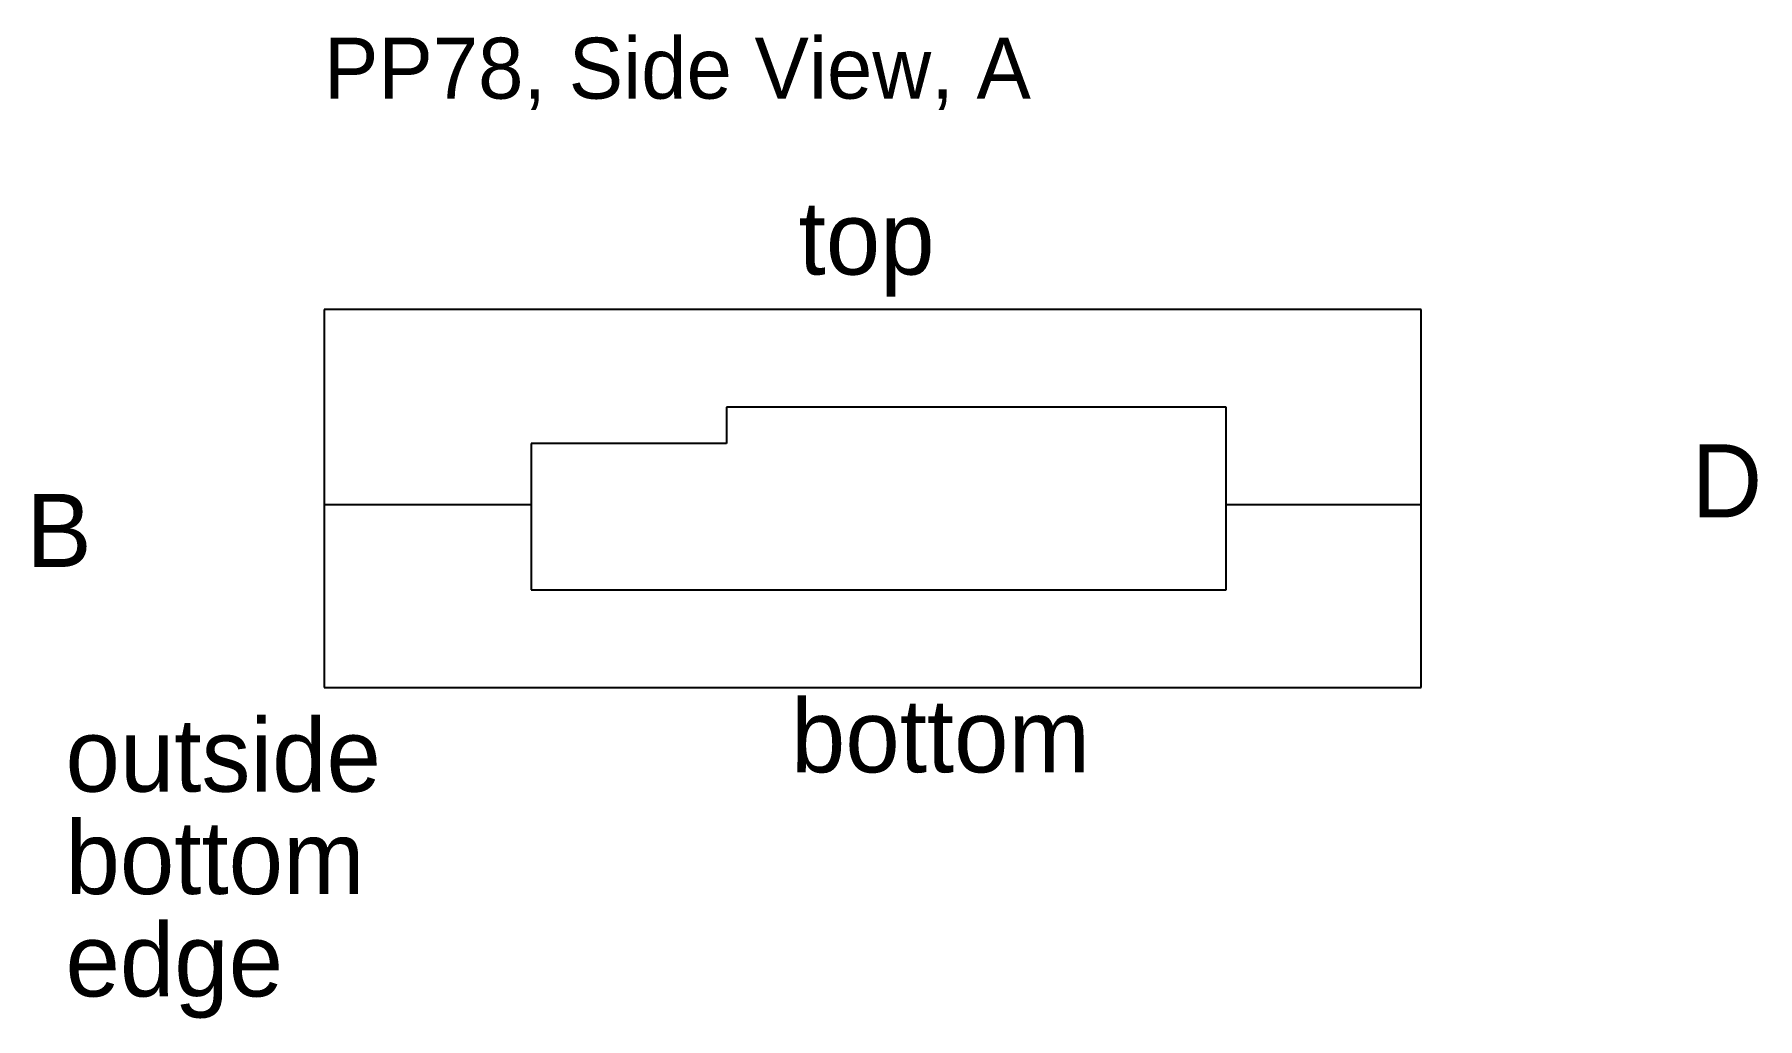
# Model space of a CAD drawing. Header units: millimetres. Extents: x -24 to 118, y -27 to 54.
import ezdxf

# ---------------------------------------------------------------- set-up
doc = ezdxf.new("R2010")
doc.units = ezdxf.units.MM
doc.layers.add('default', color=7, linetype='CONTINUOUS')

msp = doc.modelspace()

# ---------------------------------------------------------------- linework, layer by layer
at = {"layer": 'default', "color": 7, "linetype": 'CONTINUOUS'}
for p, q in [((90, 31), (0, 31)), ((0, 31), (0, 0)), ((90, 0), (90, 31)), ((74, 23), (33, 23)), ((33, 23), (33, 20)), ((74, 8), (74, 23)), ((33, 20), (17, 20)), ((17, 20), (17, 8)), ((0, 15), (17, 15)), ((74, 15), (90, 15)), ((17, 8), (74, 8)), ((0, 0), (90, 0))]:
    msp.add_line(p, q, dxfattribs=at)

# ---------------------------------------------------------------- texts
for s, height, p in [('PP78, Side View, A', 5, (0, 48.29221)), ('top', 6, (38.929125, 33.865174)), ('D', 6, (112.174168, 13.949119)), ('B', 6, (-24.410959, 9.880626)), ('bottom', 6, (38.296131, -6.962933)), ('outside', 6, (-21.205296, -8.545418)), ('bottom', 6, (-21.205296, -16.945418)), ('edge', 6, (-21.205296, -25.345418))]:
    msp.add_text(s, height=height, dxfattribs=at).set_placement(p)

doc.saveas('drawing.dxf')
